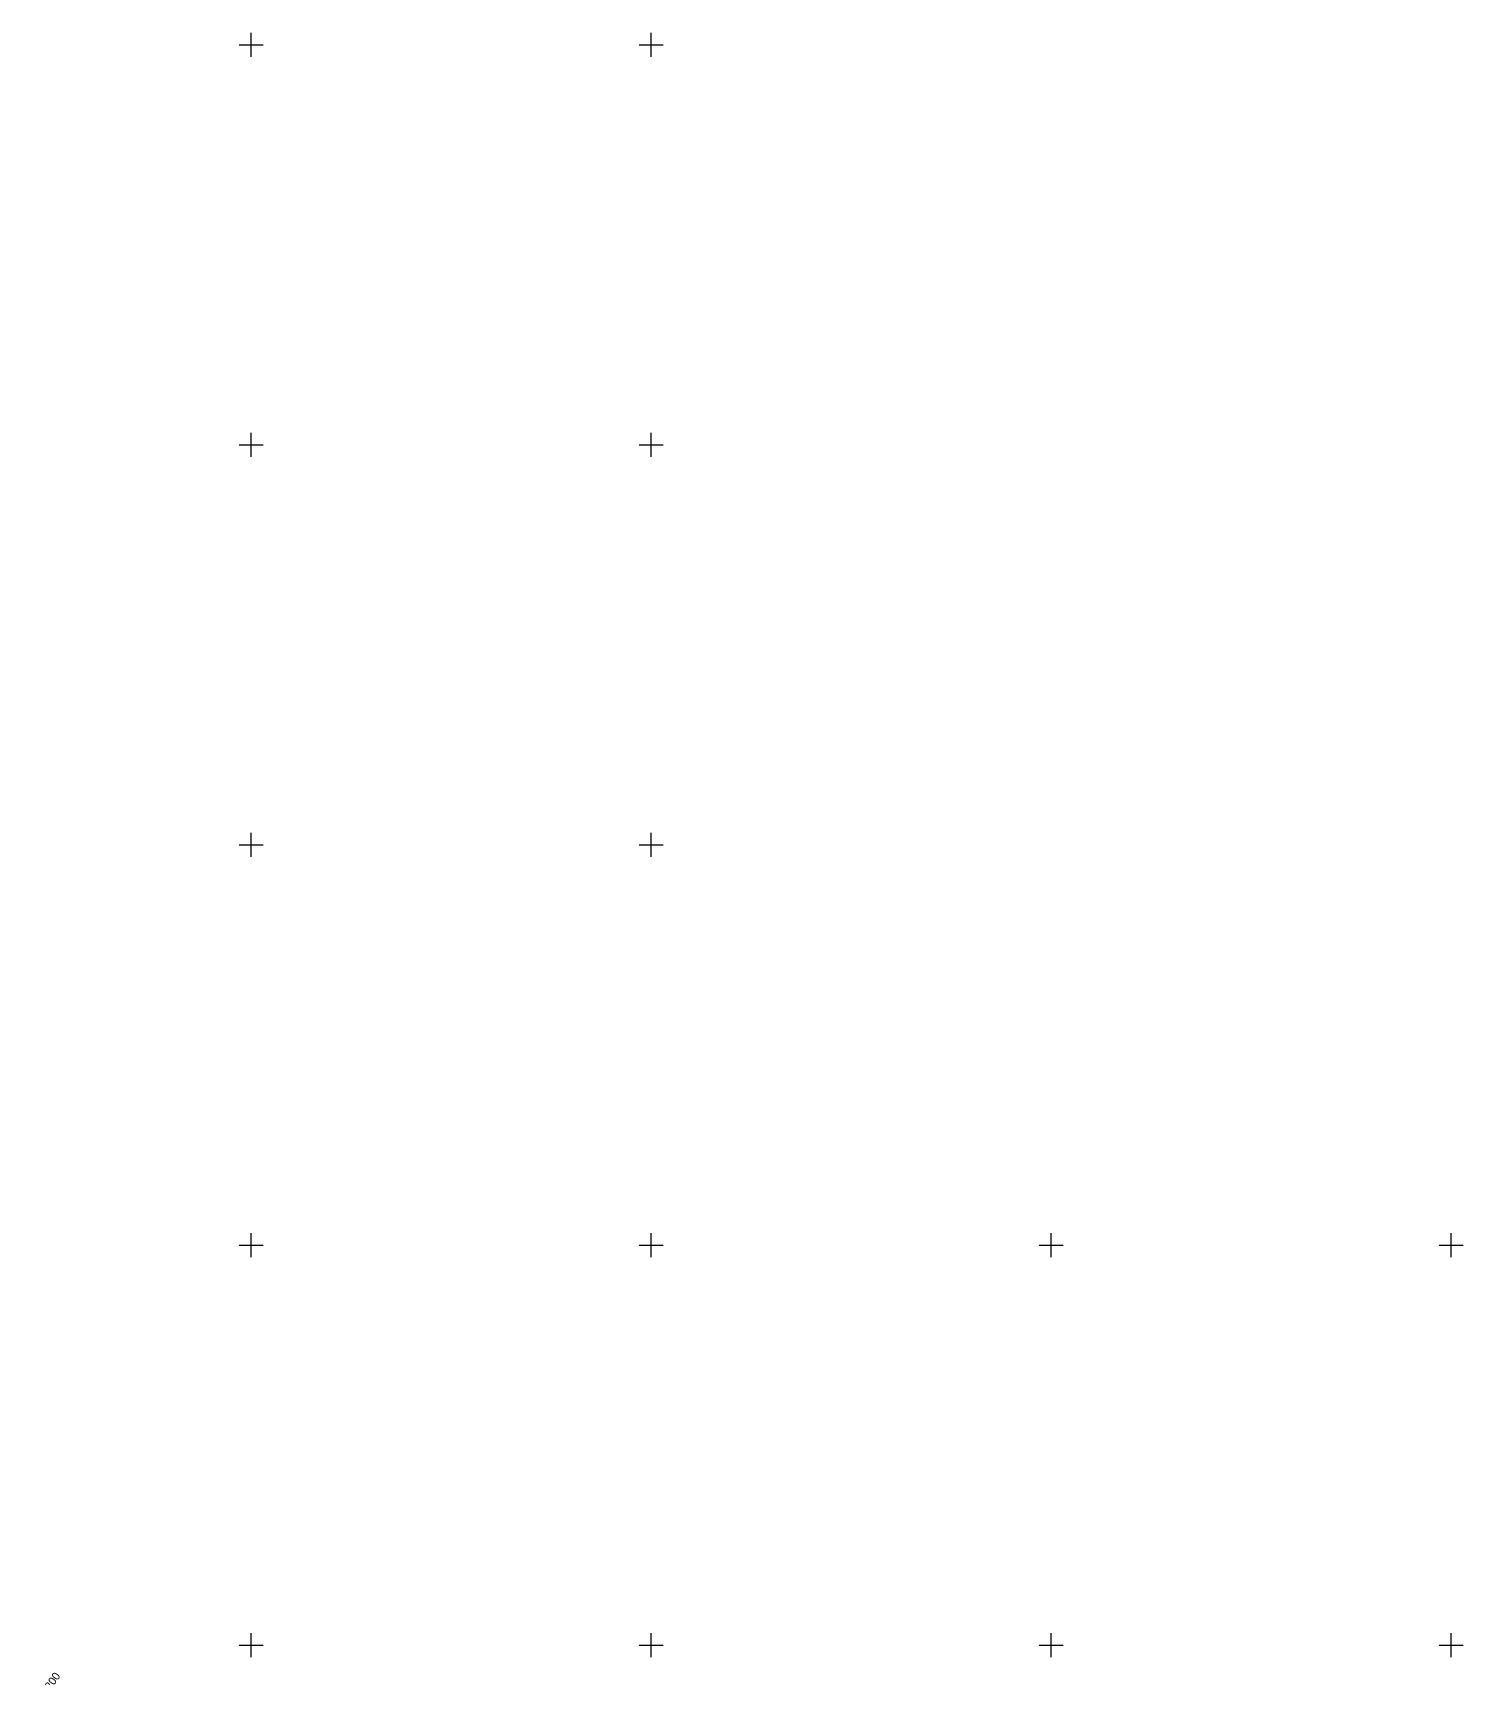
# Model space of a CAD drawing. Header units: metres. Extents: x 16881 to 20071, y 24181 to 25063.
# Drawn here: x 18522.7 to 18701.5, y 24545.9 to 24751.5 of the extents above; entities that cross this region are included whole.
import ezdxf

# ---------------------------------------------------------------- set-up
doc = ezdxf.new("R2010")
doc.units = ezdxf.units.M
doc.layers.add('02_Сетка', color=7, linetype='Continuous')
doc.layers.add('30_Канализация', color=7, linetype='Continuous')
doc.styles.add('LIKE32', font='peteri.shx')

# ---------------------------------------------------------------- blocks, each defined once
blk = doc.blocks.new('g5_012')
at = {"color": 92}
for points in [[(-1.5, 0), (1.5, 0)], [(0, -1.5), (0, 1.5)]]:
    blk.add_lwpolyline(points, dxfattribs=at)

msp = doc.modelspace()

# ---------------------------------------------------------------- block references
at = {"layer": '02_Сетка', "color": 92, "linetype": 'Continuous', "lineweight": 15, "ltscale": 0.5}
for p in [(18550, 24750), (18600, 24750), (18550, 24700), (18600, 24700), (18550, 24650), (18600, 24650), (18550, 24600), (18600, 24600), (18650, 24600), (18700, 24600), (18550, 24550), (18600, 24550), (18650, 24550), (18700, 24550)]:
    msp.add_blockref('g5_012', p, dxfattribs=at)

# ---------------------------------------------------------------- texts
at = {"layer": '30_Канализация', "color": 12, "linetype": 'Continuous', "lineweight": 15, "style": 'LIKE32'}
msp.add_text('кер. 200', height=1, rotation=54.771, dxfattribs=at).set_placement((18523.31, 24542.01))

doc.saveas('drawing.dxf')
